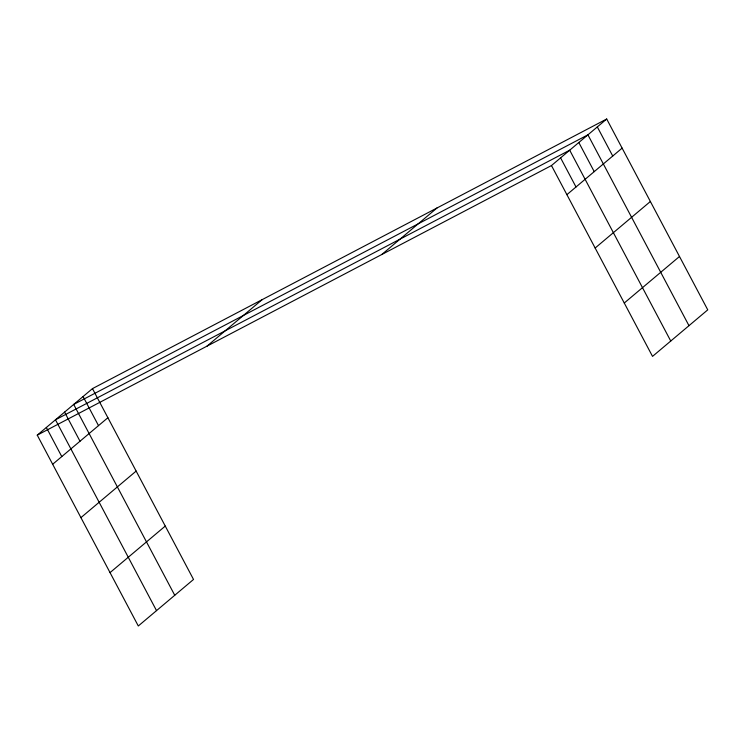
<?xml version="1.0" encoding="UTF-8"?>
<svg xmlns="http://www.w3.org/2000/svg" width="745" height="745" viewBox="0 0 745 745"><rect width="100%" height="100%" fill="white"/><g stroke="black" fill="none" stroke-linecap="round" stroke-linejoin="round"><path stroke-width="1.12" d="M92.473 388.611L193.523 579.452L138.3 625.986L37.25 435.145L92.473 388.611L606.7 119.014L707.75 309.855L652.527 356.389L551.477 165.548L606.7 119.014M52.662 464.265L107.895 417.721M206.942 346.183L262.175 299.639M381.785 254.52L437.008 207.976M80.926 517.635L136.149 471.091M110.037 572.616L165.26 526.082M566.898 194.659L622.122 148.125M595.153 248.029L650.376 201.495M624.263 303.019L679.496 256.485M37.25 435.145L551.477 165.548M597.313 126.92L612.735 156.04M688.976 325.677L587.926 134.836L73.699 404.433L174.749 595.274M578.818 142.509L594.231 171.629M670.751 341.033L569.702 150.192L55.475 419.789L156.525 610.63M560.594 157.866L576.006 186.986M83.086 396.526L98.508 425.637M64.591 412.115L80.004 441.226M46.367 427.472L61.779 456.583"/></g></svg>
